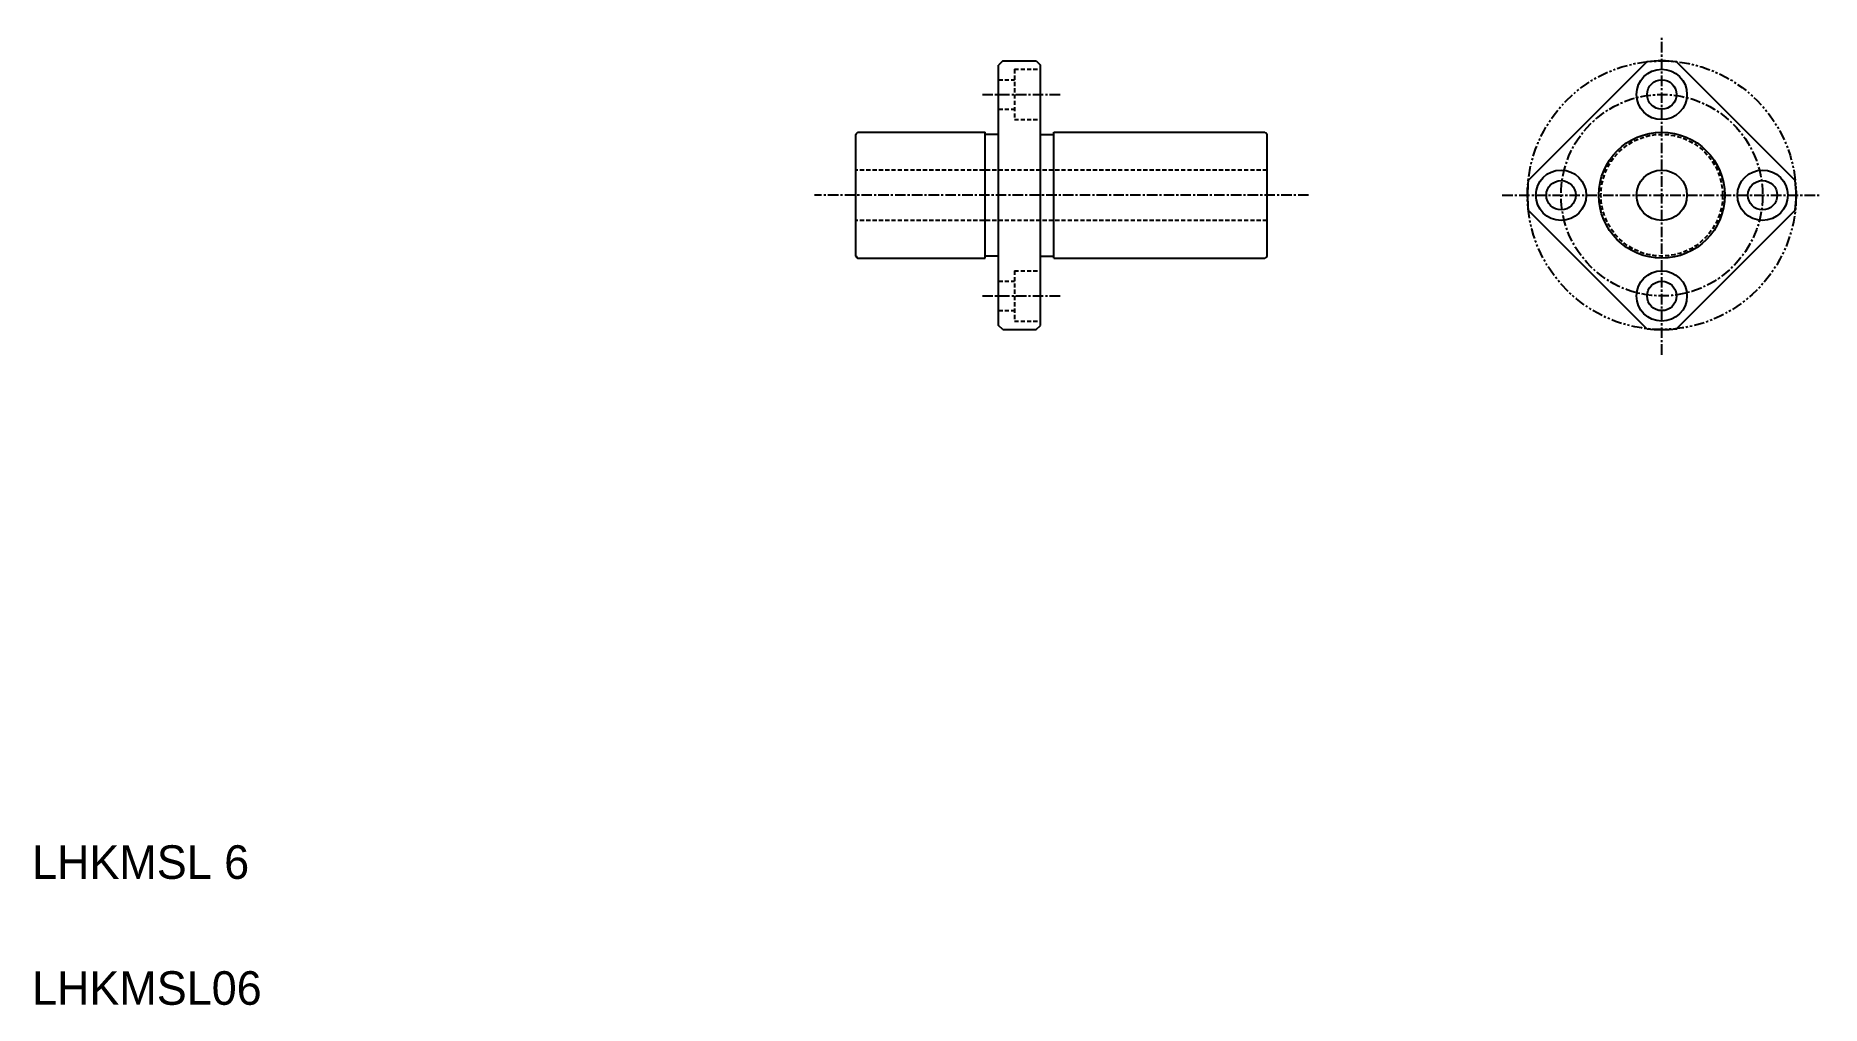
# Model space of a CAD drawing. Extents: x 10 to 223, y 10 to 125.
import ezdxf

# ---------------------------------------------------------------- set-up
doc = ezdxf.new("R2010")
doc.units = 0
for name, pattern in [('CENTER', [2, 1.25, -0.25, 0.25, -0.25]), ('DASHED', [0.75, 0.5, -0.25]), ('PHANTOM', [2.5, 1.25, -0.25, 0.25, -0.25, 0.25, -0.25])]:
    doc.linetypes.add(name, pattern=pattern)
doc.layers.get('0').update_dxf_attribs({"linetype": 'CONTINUOUS'})
doc.layers.add('CENTER', color=1, linetype='CENTER')

msp = doc.modelspace()

# ---------------------------------------------------------------- linework, layer by layer
at = {"color": 7, "linetype": 'CONTINUOUS'}
for p, q in [((125.62, 122.43), (125.12, 121.93)), ((125.12, 90.93), (125.12, 121.93)), ((125.62, 122.43), (129.62, 122.43)), ((129.62, 122.43), (130.12, 121.93)), ((130.12, 90.93), (130.12, 121.93)), ((202.35, 122.33), (188.23, 108.2)), ((220.03, 108.2), (205.9, 122.33)), ((108.12, 99.18), (108.12, 113.68)), ((108.4, 113.93), (123.52, 113.93)), ((123.52, 98.93), (123.52, 113.93)), ((125.12, 113.68), (123.52, 113.68)), ((130.12, 113.68), (131.72, 113.68)), ((131.72, 113.93), (156.86, 113.93)), ((131.72, 98.93), (131.72, 113.93)), ((157.12, 99.18), (157.12, 113.68)), ((202.35, 90.53), (188.23, 104.65)), ((220.03, 104.65), (205.9, 90.53)), ((108.37, 98.93), (123.52, 98.93)), ((125.12, 99.18), (123.52, 99.18)), ((125.12, 98.68), (125.12, 98.68)), ((130.12, 99.18), (131.72, 99.18)), ((130.12, 98.68), (130.12, 98.68)), ((131.72, 98.93), (156.86, 98.93)), ((125.62, 90.43), (125.12, 90.93)), ((125.62, 90.43), (129.62, 90.43)), ((129.62, 90.43), (130.12, 90.93))]:
    msp.add_line(p, q, dxfattribs=at)
at = {"color": 3, "linetype": 'DASHED'}
for p, q in [((127.02, 121.43), (127.02, 115.43)), ((127.02, 121.43), (130.12, 121.43)), ((125.12, 120.18), (127.02, 120.18)), ((125.12, 116.68), (127.02, 116.68)), ((127.02, 115.43), (130.12, 115.43)), ((157.12, 109.43), (108.12, 109.43)), ((157.12, 103.43), (108.12, 103.43)), ((125.12, 96.18), (127.02, 96.18)), ((127.02, 97.43), (127.02, 91.43)), ((127.02, 97.43), (130.12, 97.43)), ((125.12, 92.68), (127.02, 92.68)), ((127.02, 91.43), (130.12, 91.43))]:
    msp.add_line(p, q, dxfattribs=at)
at = {"color": 3, "linetype": 'PHANTOM'}
msp.add_circle((204.13, 106.43), 16, dxfattribs=at)
at = {"color": 7, "linetype": 'CONTINUOUS'}
for centre, radius in [((204.13, 118.43), 3), ((204.13, 118.43), 1.75), ((204.13, 106.43), 7.5), ((192.13, 106.43), 3), ((204.13, 106.43), 3), ((216.13, 106.43), 3), ((192.13, 106.43), 1.75), ((216.13, 106.43), 1.75), ((204.13, 94.43), 3), ((204.13, 94.43), 1.75)]:
    msp.add_circle(centre, radius, dxfattribs=at)
at = {"color": 3, "linetype": 'DASHED'}
msp.add_circle((204.13, 106.43), 7.25, dxfattribs=at)
at = {"color": 7, "linetype": 'CONTINUOUS'}
for centre, radius, start, end in [((204.13, 106.43), 16, 83.6248, 96.3752), ((108.87, 113.18), 0.9, 123.5573, 146.4427), ((156.37, 113.18), 0.9, 33.5573, 56.4427), ((204.13, 106.43), 16, 173.6248, 186.3752), ((204.13, 106.43), 16, 353.6248, 6.3752), ((108.87, 99.68), 0.9, 213.5573, 236.4427), ((108.9, 99.68), 0.9, 213.5573, 236.4427), ((156.37, 99.68), 0.9, 303.5573, 326.4427), ((204.13, 106.43), 16, 263.6248, 276.3752)]:
    msp.add_arc(centre, radius, start, end, dxfattribs=at)
at = {"layer": 'CENTER', "color": 1, "linetype": 'CENTER'}
for p, q in [((204.13, 87.43), (204.13, 125.43)), ((204.13, 87.43), (204.13, 125.43)), ((123.2, 118.43), (132.46, 118.43)), ((162.05, 106.43), (103.22, 106.43)), ((185.13, 106.43), (223.13, 106.43)), ((123.2, 94.43), (132.46, 94.43))]:
    msp.add_line(p, q, dxfattribs=at)
msp.add_circle((204.13, 106.43), 12, dxfattribs=at)

# ---------------------------------------------------------------- texts
at = {"color": 7, "linetype": 'CONTINUOUS'}
for s, p in [('LHKMSL 6', (10, 25)), ('LHKMSL06', (10, 10))]:
    msp.add_text(s, height=4, dxfattribs=at).set_placement(p)

doc.saveas('drawing.dxf')
